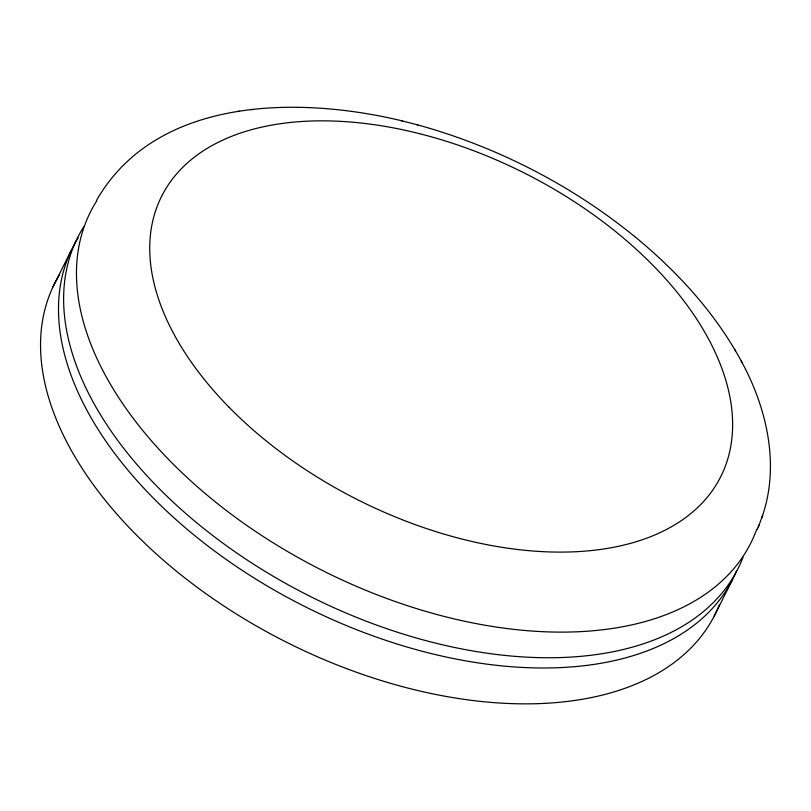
<?xml version="1.0" encoding="UTF-8"?>
<svg xmlns="http://www.w3.org/2000/svg" width="811" height="811" viewBox="0 0 811 811"><rect width="100%" height="100%" fill="white"/><g stroke="black" fill="none" stroke-linecap="round" stroke-linejoin="round"><path stroke-width="1.22" d="M761.813 517.641C780.324 465.767 766.922 408.004 741.224 361.027M757.19 529.573L759.126 524.808M758.265 527.109L762.675 515.35M52.999 286.881L70.952 251.015M714.248 616.036L732.211 580.169M96.387 200.641C155.986 96.367 298.438 96.033 401.283 120.677L402.307 120.94M250.954 109.688L252.667 109.455M237.735 111.533L239.529 111.289M416.854 124.681L417.756 124.904C496.778 146.75 571.319 184.959 634.912 236.731L635.723 237.38C678.138 272.364 716.032 313.877 742.095 362.588M401.283 120.677L417.756 124.904M734.695 349.399L735.536 350.899M756.744 529.289A369.35 216.578 26.6 0 1 325.029 571.785A369.35 216.578 26.6 0 1 96.803 200.783M743.028 557.279A369.35 216.578 26.6 0 1 310.278 596.45A369.35 216.578 26.6 0 1 83.969 226.401M719.479 604.57A369.35 216.578 26.6 0 1 288.148 643.042A369.35 216.578 26.6 0 1 59.548 274.665M736.479 571.035A369.35 216.578 26.6 0 1 303.223 605.726A369.35 216.578 26.6 0 1 78.17 237.714M228.732 406.919A312.742 183.387 26.6 0 0 720.198 477.74A312.742 183.387 26.6 0 0 374.621 124.752A312.742 183.387 26.6 0 0 228.732 406.919"/></g></svg>
